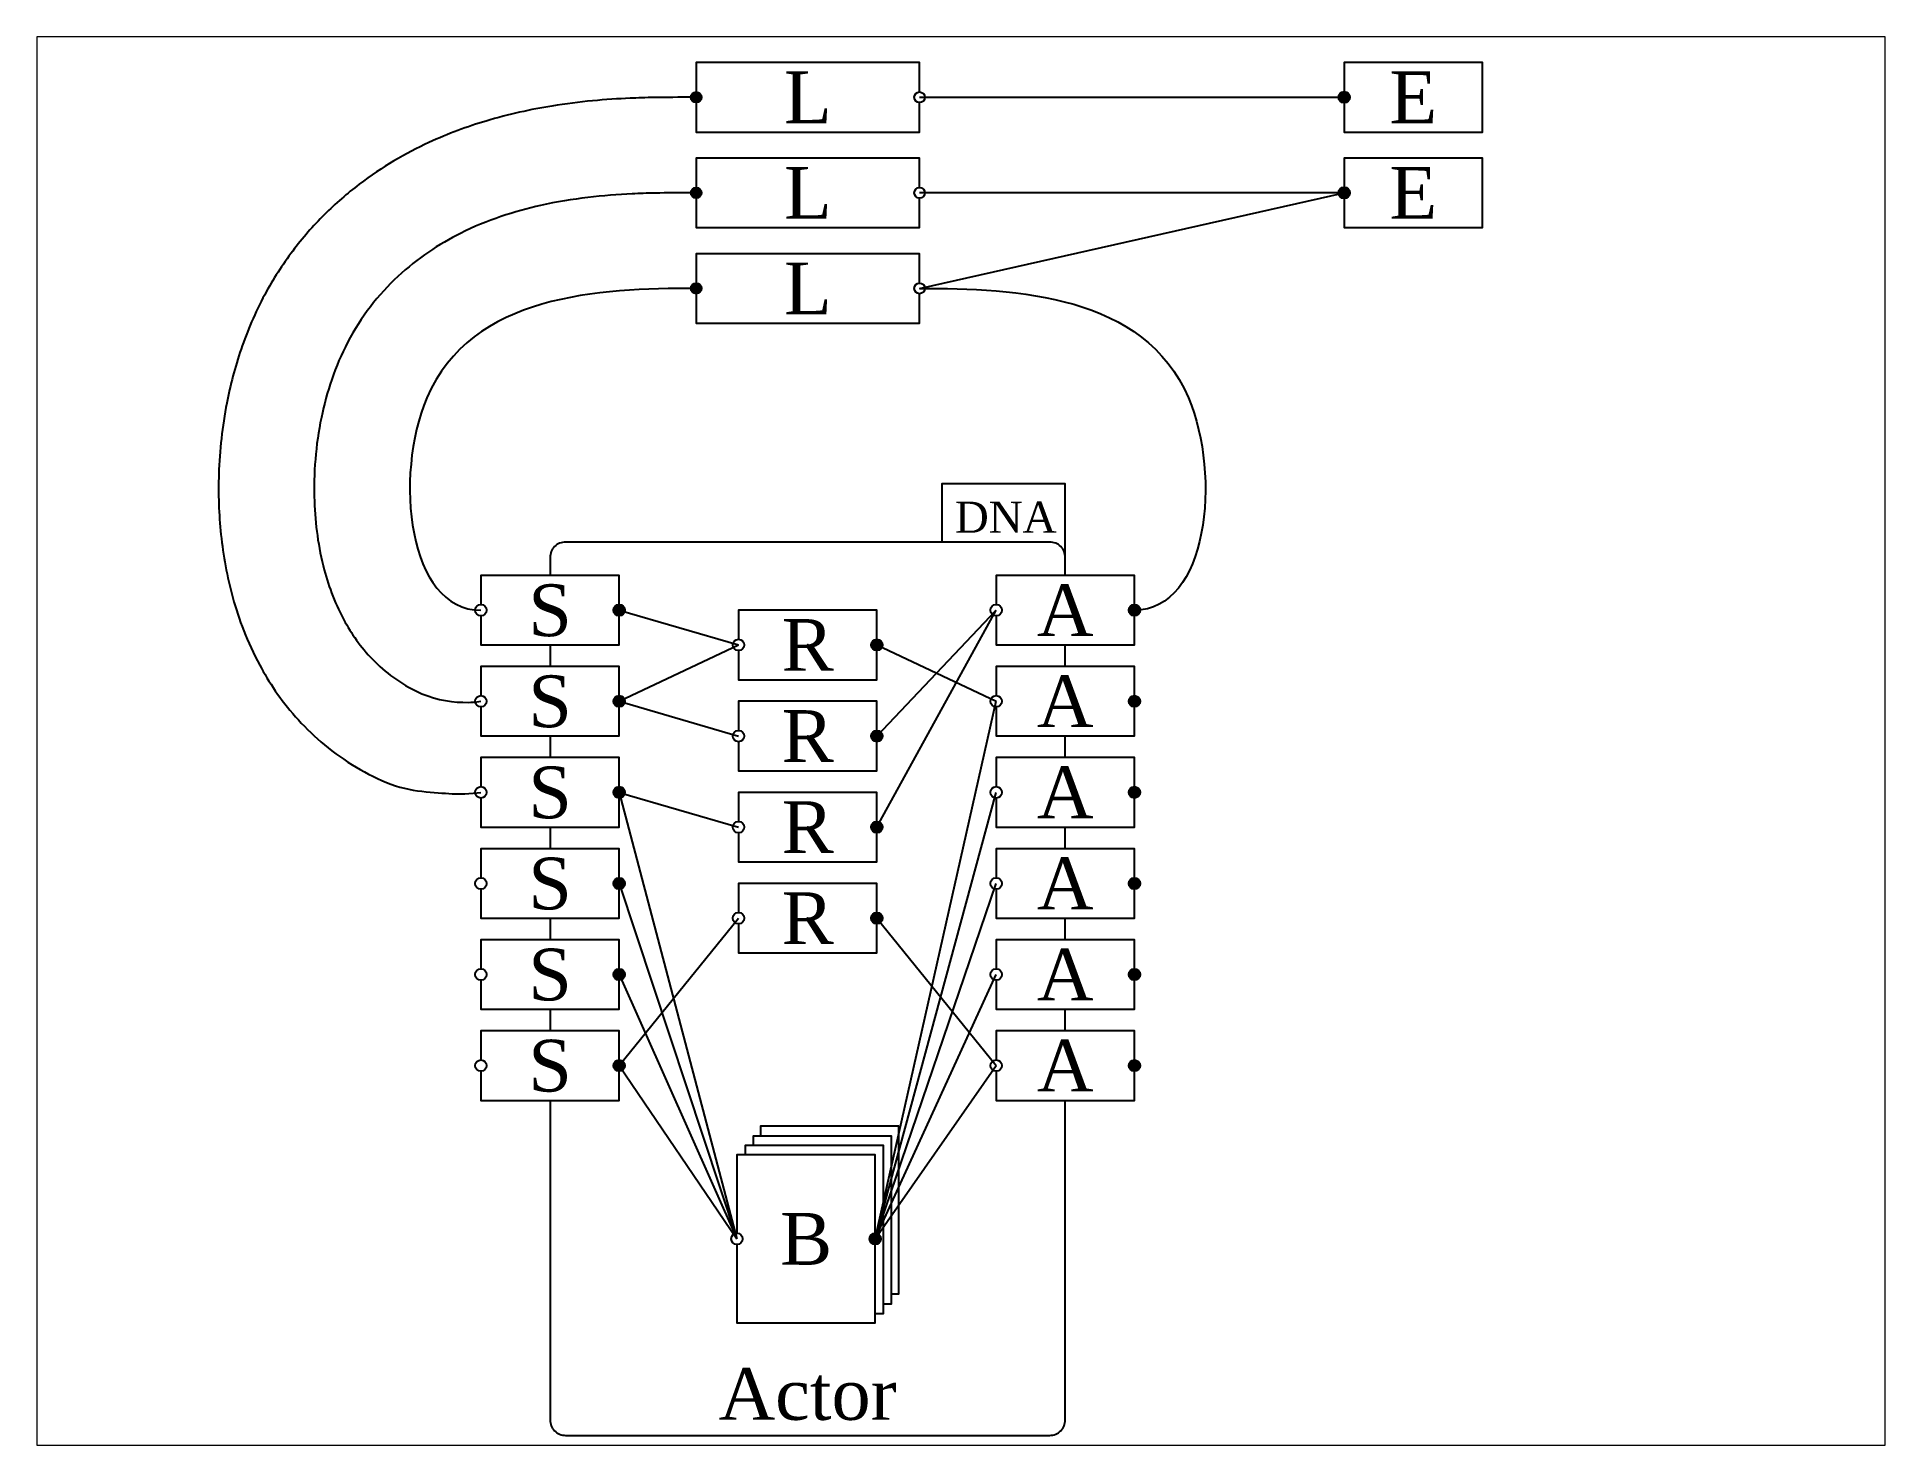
# Paper-space layout 'Layout2' of a CAD drawing. Header units: inches. Extents: x 1.05 to 9.45, y 0.8 to 7.2.
# The model-space entities are those that its viewports show. They can reach past a viewport. Long polylines and large blocks are cut down to what shows.
import ezdxf
from ezdxf.enums import TextEntityAlignment as Align

# ---------------------------------------------------------------- set-up
doc = ezdxf.new("R2010")
doc.units = ezdxf.units.IN
doc.header["$MEASUREMENT"] = 0
doc.layers.add('Brains', color=5, linetype='Continuous')
doc.layers.add('Reflexes', color=12, linetype='Continuous')
doc.styles.get("Standard").update_dxf_attribs({"font": 'TIMES.TTF'})

# ---------------------------------------------------------------- blocks, each defined once
blk = doc.blocks.new('Sensor')
blk.add_hatch(color=256).paths.add_polyline_path([(1.225, 0, 1), (1.446, 0, 1)])
for points in [[(1.336, 0.11), (1.336, 0.671), (-1.336, 0.671), (-1.336, 0.11)], [(-1.336, -0.11), (-1.336, -0.671), (1.336, -0.671), (1.336, -0.11)]]:
    blk.add_lwpolyline(points)
for centre in [(-1.336, 0), (1.336, 0)]:
    blk.add_circle(centre, 0.11)
blk.add_text('S', height=1).set_placement((0, 0), align=Align.MIDDLE_CENTER)
blk = doc.blocks.new('Actuator')
blk.add_hatch(color=256).paths.add_polyline_path([(1.225, 0, 1), (1.446, 0, 1)])
blk.add_lwpolyline([(-1.336, -0.11), (-1.336, -0.671), (1.336, -0.671), (1.336, 0.671), (-1.336, 0.671), (-1.336, 0.11)])
for centre in [(-1.336, 0), (1.336, 0)]:
    blk.add_circle(centre, 0.11)
blk.add_text('A', height=1).set_placement((0, 0), align=Align.MIDDLE_CENTER)
blk = doc.blocks.new('Brain')
blk.add_hatch(color=256).paths.add_polyline_path([(1.225, 0, 1), (1.446, 0, 1)])
for points in [[(1.65, -1.064), (1.789, -1.064), (1.789, 2.177), (-0.882, 2.177), (-0.882, 1.983)], [(1.336, -1.439), (1.493, -1.439), (1.493, 1.802), (-1.178, 1.802), (-1.178, 1.621)], [(1.493, -1.258), (1.65, -1.258), (1.65, 1.983), (-1.021, 1.983), (-1.021, 1.802)], [(-1.336, -0.11), (-1.336, -1.621), (1.336, -1.621), (1.336, 1.621), (-1.336, 1.621), (-1.336, 0.11)]]:
    blk.add_lwpolyline(points)
for centre in [(-1.336, 0), (1.336, 0)]:
    blk.add_circle(centre, 0.11)
blk.add_text('B', height=1).set_placement((0, 0), align=Align.MIDDLE_CENTER)
blk = doc.blocks.new('EvLine')
blk.add_hatch(color=256).paths.add_polyline_path([(-2.055, 0, 1), (-2.26, 0, 1)])
for points in [[(2.158, 0.103), (2.158, 0.671), (-2.158, 0.671), (-2.158, 0.103)], [(-2.158, -0.103), (-2.158, -0.671), (2.158, -0.671), (2.158, -0.103)]]:
    blk.add_lwpolyline(points)
for centre in [(-2.158, 0), (2.158, 0)]:
    blk.add_circle(centre, 0.103)
blk.add_text('L', height=1).set_placement((0, 0), align=Align.MIDDLE_CENTER)
blk = doc.blocks.new('Reflex')
blk.add_hatch(color=256).paths.add_polyline_path([(1.225, 0, 1), (1.446, 0, 1)])
blk.add_lwpolyline([(-1.336, -0.11), (-1.336, -0.671), (1.336, -0.671), (1.336, 0.671), (-1.336, 0.671), (-1.336, 0.11)])
for centre in [(-1.336, 0), (1.336, 0)]:
    blk.add_circle(centre, 0.11)
blk.add_point((0, 0))
blk.add_text('R', height=1).set_placement((0, 0), align=Align.MIDDLE_CENTER)
blk = doc.blocks.new('Event')
blk.add_hatch(color=256).paths.add_polyline_path([(-1.225, 0, 1), (-1.446, 0, 1)])
blk.add_lwpolyline([(-1.336, -0.11), (-1.336, -0.671), (1.336, -0.671), (1.336, 0.11), (1.336, 0.671), (-1.336, 0.671), (-1.336, 0.11)])
blk.add_circle((-1.336, 0), 0.11)
blk.add_point((0, 0))
blk.add_text('E', height=1).set_placement((0, 0), align=Align.MIDDLE_CENTER)

msp = doc.modelspace()

# ---------------------------------------------------------------- linework, layer by layer
for points in [[(53.656, 31.473), (61.858, 31.473)], [(61.858, 29.627), (53.656, 29.627)], [(53.656, 27.781), (61.858, 29.627)], [(56.471, 22.581), (56.471, 24.004), (54.085, 24.004), (54.085, 22.881)], [(46.517, 20.893), (46.517, 20.476)], [(56.471, 20.476), (56.471, 20.893)], [(46.517, 19.133), (46.517, 18.716)], [(56.471, 18.716), (56.471, 19.133)], [(46.517, 17.374), (46.517, 16.956)], [(56.471, 16.956), (56.471, 17.374)], [(46.517, 15.614), (46.517, 15.197)], [(56.471, 15.197), (56.471, 15.614)], [(46.517, 13.854), (46.517, 13.437)], [(56.471, 13.437), (56.471, 13.854)]]:
    msp.add_lwpolyline(points)
for points in [[(56.471, 22.235), (56.471, 22.581, 0.414214), (56.171, 22.881), (46.817, 22.881, 0.414214), (46.517, 22.581), (46.517, 22.235)], [(46.517, 12.095), (46.517, 5.923, 0.414214), (46.817, 5.623), (56.171, 5.623, 0.414214), (56.471, 5.923), (56.471, 12.095)]]:
    msp.add_lwpolyline(points, format="xyb")
for points, knots in [([(49.34, 31.473), (48.64, 31.473), (48.361, 31.468), (47.599, 31.434), (47.092, 31.392), (46.145, 31.238), (45.723, 31.147), (44.921, 30.907), (44.55, 30.772), (43.729, 30.392), (43.271, 30.128), (42.6, 29.617), (42.373, 29.422), (41.939, 28.989), (41.735, 28.754), (41.348, 28.24), (41.166, 27.959), (40.821, 27.318), (40.667, 26.957), (40.429, 26.258), (40.339, 25.909), (40.184, 25.113), (40.133, 24.655), (40.105, 23.808), (40.117, 23.422), (40.201, 22.625), (40.274, 22.217), (40.503, 21.391), (40.667, 20.948), (41.083, 20.179), (41.307, 19.837), (41.89, 19.175), (42.256, 18.85), (42.897, 18.452), (43.118, 18.336), (43.812, 18.046), (44.304, 18.043), (44.716, 18.013), (45.002, 18.015), (45.181, 18.045)], [0, 0, 0, 0, 0.648446, 0.648446, 1.671404, 1.671404, 2.436646, 2.436646, 3.057659, 3.057659, 3.798091, 3.798091, 4.184799, 4.184799, 4.571506, 4.571506, 4.974272, 4.974272, 5.434876, 5.434876, 5.895479, 5.895479, 6.506612, 6.506612, 7.02674, 7.02674, 7.546867, 7.546867, 8.066995, 8.066995, 8.447364, 8.447364, 8.827734, 8.827734, 9.006416, 9.006416, 9.347617, 9.347617, 9.442481, 9.442481, 9.442481, 9.442481]), ([(49.34, 29.627), (48.649, 29.627), (48.383, 29.622), (47.552, 29.582), (46.953, 29.521), (45.827, 29.269), (45.304, 29.103), (44.368, 28.635), (43.954, 28.362), (43.2, 27.66), (42.864, 27.231), (42.486, 26.51), (42.383, 26.267), (42.216, 25.78), (42.15, 25.535), (41.988, 24.752), (41.944, 24.209), (41.98, 23.225), (42.037, 22.783), (42.246, 22.004), (42.372, 21.664), (42.707, 21.067), (42.893, 20.805), (43.381, 20.323), (43.687, 20.104), (44.335, 19.825), (44.663, 19.779), (44.993, 19.785), (45.072, 19.788), (45.181, 19.805)], [0, 0, 0, 0, 0.684167, 0.684167, 2.0525, 2.0525, 3.175964, 3.175964, 4.0893, 4.0893, 5.002635, 5.002635, 5.427987, 5.427987, 5.853339, 5.853339, 6.772875, 6.772875, 7.521506, 7.521506, 8.097098, 8.097098, 8.546183, 8.546183, 8.995268, 8.995268, 9.366236, 9.366236, 9.442481, 9.442481, 9.442481, 9.442481]), ([(49.34, 27.781), (47.469, 27.781), (43.127, 27.59), (43.77, 21.564), (45.181, 21.564)], [0, 0, 0, 0, 5.615684, 9.847724, 9.847724, 9.847724, 9.847724]), ([(53.656, 27.781), (55.525, 27.781), (59.86, 27.585), (59.217, 21.564), (57.807, 21.564)], [0, 0, 0, 0, 5.607642, 9.839682, 9.839682, 9.839682, 9.839682])]:
    msp.add_open_spline(points, degree=3, knots=knots)
at = {"layer": 'Brains'}
for points in [[(52.799, 9.419), (55.135, 19.805)], [(47.852, 18.045), (50.128, 9.419)], [(52.799, 9.419), (55.135, 18.045)], [(47.852, 16.285), (50.128, 9.419)], [(52.799, 9.419), (55.135, 16.285)], [(47.852, 14.526), (50.128, 9.419)], [(52.799, 9.419), (55.135, 14.526)], [(47.852, 12.766), (50.128, 9.419)], [(52.799, 9.419), (55.135, 12.766)]]:
    msp.add_lwpolyline(points, dxfattribs=at)
at = {"layer": 'Reflexes'}
for points in [[(47.852, 21.564), (50.158, 20.893)], [(52.829, 19.133), (55.135, 21.564)], [(52.829, 17.374), (55.135, 21.564)], [(47.852, 19.805), (50.158, 20.893)], [(52.829, 20.893), (55.135, 19.805)], [(47.852, 19.805), (50.158, 19.133)], [(47.852, 18.045), (50.158, 17.374)], [(47.852, 12.766), (50.158, 15.614)], [(52.829, 15.614), (55.135, 12.766)]]:
    msp.add_lwpolyline(points, dxfattribs=at)

# ---------------------------------------------------------------- block references
for name, p in [('EvLine', (51.498, 31.473)), ('Event', (63.194, 31.473)), ('EvLine', (51.498, 29.627)), ('Event', (63.194, 29.627)), ('EvLine', (51.498, 27.781)), ('Sensor', (46.517, 21.564)), ('Actuator', (56.471, 21.564)), ('Sensor', (46.517, 19.805)), ('Actuator', (56.471, 19.805)), ('Sensor', (46.517, 18.045)), ('Actuator', (56.471, 18.045)), ('Sensor', (46.517, 16.285)), ('Actuator', (56.471, 16.285)), ('Sensor', (46.517, 14.526)), ('Actuator', (56.471, 14.526)), ('Sensor', (46.517, 12.766)), ('Actuator', (56.471, 12.766))]:
    msp.add_blockref(name, p)
at = {"layer": 'Brains'}
msp.add_blockref('Brain', (51.464, 9.419), dxfattribs=at)
at = {"layer": 'Reflexes'}
for p in [(51.494, 20.893), (51.494, 19.133), (51.494, 17.374), (51.494, 15.614)]:
    msp.add_blockref('Reflex', p, dxfattribs=at)

# ---------------------------------------------------------------- texts
for s, height, p in [('DNA', 0.6, (55.32, 22.881)), ('Actor', 1, (51.494, 5.623))]:
    msp.add_text(s, height=height).set_placement(p, align=Align.BOTTOM_CENTER)

psp = doc.layouts.new('Layout2')

# ---------------------------------------------------------------- viewports
at = {"layer": '0'}
psp.add_viewport(center=(5.25, 4), size=(8.4, 6.4), view_center_point=(54.4562, 19.0372), view_height=27.202962, dxfattribs=at)

doc.saveas('drawing.dxf')
